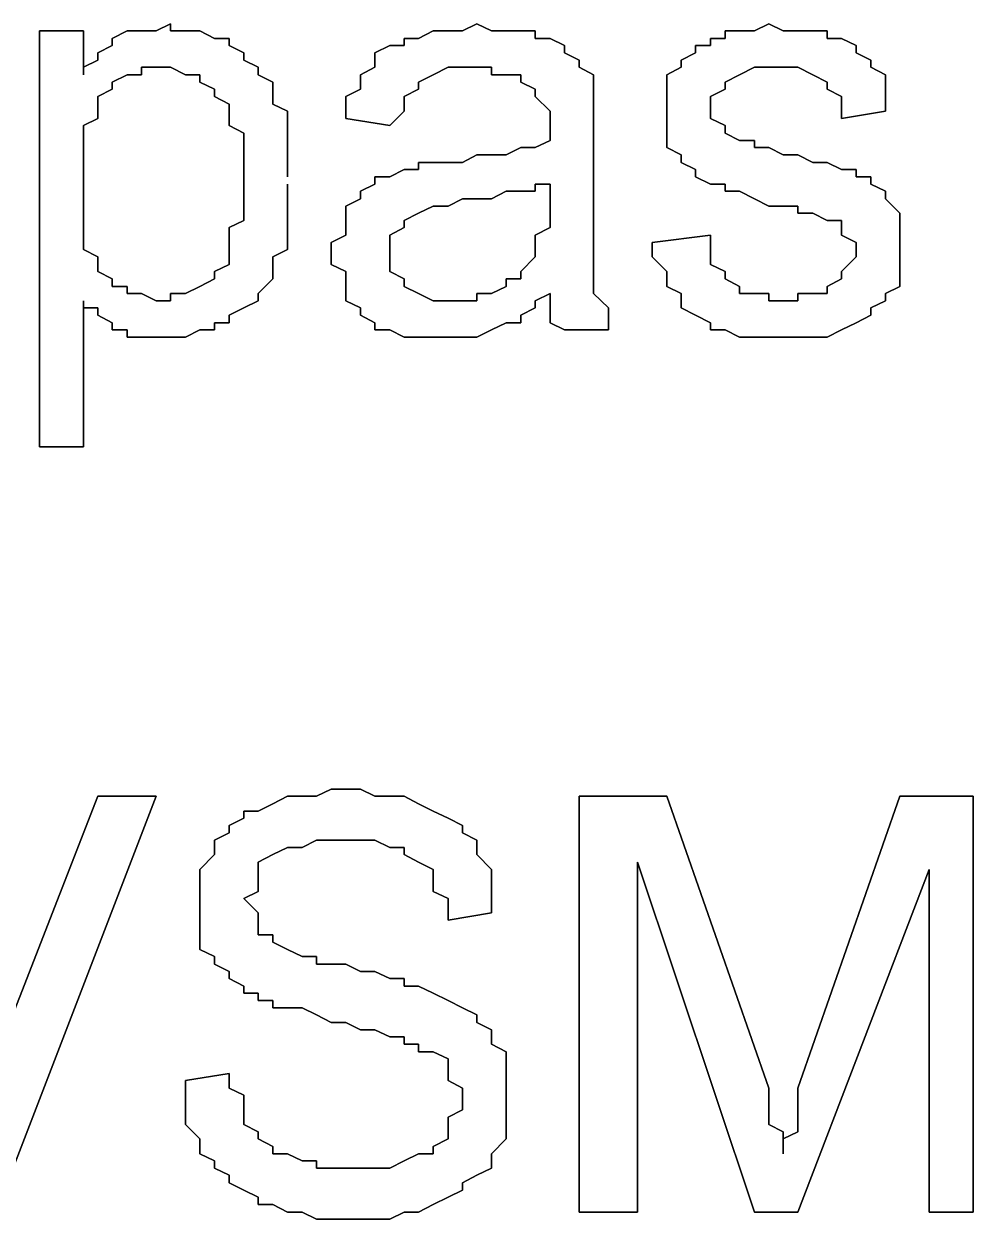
# Model space of a CAD drawing. Header units: metres. Extents: x 2.9 to 42.8, y 1.7 to 28.7.
# Drawn here: x 39.8601 to 40.0897, y 22.5196 to 22.8088 of the extents above; entities that cross this region are included whole.
import ezdxf

# ---------------------------------------------------------------- set-up
doc = ezdxf.new("R2010")
doc.units = ezdxf.units.M
doc.layers.add('GRIS', color=8, linetype='Continuous')

msp = doc.modelspace()

# ---------------------------------------------------------------- linework, layer by layer
at = {"layer": 'GRIS', "lineweight": -3}
for points in [[(39.8745, 22.8071), (39.8639, 22.8071), (39.8745, 22.8071)], [(39.8639, 22.8071), (39.8639, 22.7065), (39.8639, 22.8071)], [(39.8745, 22.7965), (39.8745, 22.8071), (39.8745, 22.7965)], [(39.8851, 22.8071), (39.8815, 22.8053), (39.8851, 22.8071)], [(39.8886, 22.8071), (39.8851, 22.8071), (39.8886, 22.8071)], [(39.8921, 22.8071), (39.8886, 22.8071), (39.8921, 22.8071)], [(39.8956, 22.8088), (39.8921, 22.8071), (39.8956, 22.8088)], [(39.8956, 22.8071), (39.8956, 22.8088), (39.8956, 22.8071)], [(39.8992, 22.8071), (39.8956, 22.8071), (39.8992, 22.8071)], [(39.9027, 22.8071), (39.8992, 22.8071), (39.9027, 22.8071)], [(39.9062, 22.8053), (39.9027, 22.8071), (39.9062, 22.8053)], [(39.9591, 22.8071), (39.9556, 22.8053), (39.9591, 22.8071)], [(39.9627, 22.8071), (39.9591, 22.8071), (39.9627, 22.8071)], [(39.9662, 22.8071), (39.9627, 22.8071), (39.9662, 22.8071)], [(39.9697, 22.8088), (39.9662, 22.8071), (39.9697, 22.8088)], [(39.9732, 22.8071), (39.9697, 22.8088), (39.9732, 22.8071)], [(39.9768, 22.8071), (39.9732, 22.8071), (39.9768, 22.8071)], [(39.9803, 22.8071), (39.9768, 22.8071), (39.9803, 22.8071)], [(39.9838, 22.8071), (39.9803, 22.8071), (39.9838, 22.8071)], [(39.9838, 22.8053), (39.9838, 22.8071), (39.9838, 22.8053)], [(40.0332, 22.8071), (40.0297, 22.8071), (40.0332, 22.8071)], [(40.0297, 22.8071), (40.0297, 22.8053), (40.0297, 22.8071)], [(40.0368, 22.8071), (40.0332, 22.8071), (40.0368, 22.8071)], [(40.0403, 22.8088), (40.0368, 22.8071), (40.0403, 22.8088)], [(40.0438, 22.8071), (40.0403, 22.8088), (40.0438, 22.8071)], [(40.0473, 22.8071), (40.0438, 22.8071), (40.0473, 22.8071)], [(40.0509, 22.8071), (40.0473, 22.8071), (40.0509, 22.8071)], [(40.0544, 22.8071), (40.0509, 22.8071), (40.0544, 22.8071)], [(40.0544, 22.8053), (40.0544, 22.8071), (40.0544, 22.8053)], [(39.8815, 22.8036), (39.878, 22.8018), (39.8815, 22.8036)], [(39.8815, 22.8053), (39.8815, 22.8036), (39.8815, 22.8053)], [(39.9098, 22.8053), (39.9062, 22.8053), (39.9098, 22.8053)], [(39.9098, 22.8036), (39.9098, 22.8053), (39.9098, 22.8036)], [(39.9133, 22.8018), (39.9098, 22.8036), (39.9133, 22.8018)], [(39.9486, 22.8036), (39.945, 22.8018), (39.9486, 22.8036)], [(39.9521, 22.8036), (39.9486, 22.8036), (39.9521, 22.8036)], [(39.9556, 22.8053), (39.9521, 22.8053), (39.9556, 22.8053)], [(39.9521, 22.8053), (39.9521, 22.8036), (39.9521, 22.8053)], [(39.9874, 22.8053), (39.9838, 22.8053), (39.9874, 22.8053)], [(39.9909, 22.8036), (39.9874, 22.8053), (39.9909, 22.8036)], [(39.9909, 22.8018), (39.9909, 22.8036), (39.9909, 22.8018)], [(40.0262, 22.8036), (40.0226, 22.8036), (40.0262, 22.8036)], [(40.0226, 22.8036), (40.0226, 22.8018), (40.0226, 22.8036)], [(40.0297, 22.8053), (40.0262, 22.8053), (40.0297, 22.8053)], [(40.0262, 22.8053), (40.0262, 22.8036), (40.0262, 22.8053)], [(40.0579, 22.8053), (40.0544, 22.8053), (40.0579, 22.8053)], [(40.0614, 22.8036), (40.0579, 22.8053), (40.0614, 22.8036)], [(40.0614, 22.8018), (40.0614, 22.8036), (40.0614, 22.8018)], [(39.878, 22.8018), (39.878, 22.8), (39.878, 22.8018)], [(39.9133, 22.8), (39.9133, 22.8018), (39.9133, 22.8)], [(39.945, 22.8018), (39.945, 22.8), (39.945, 22.8018)], [(39.9944, 22.8), (39.9909, 22.8018), (39.9944, 22.8)], [(40.0226, 22.8018), (40.0191, 22.8), (40.0226, 22.8018)], [(40.065, 22.8), (40.0614, 22.8018), (40.065, 22.8)], [(39.878, 22.8), (39.8745, 22.7983), (39.878, 22.8)], [(39.8745, 22.7983), (39.8745, 22.7965), (39.8745, 22.7983)], [(39.8886, 22.7965), (39.8886, 22.7983), (39.8886, 22.7965)], [(39.8886, 22.7983), (39.8921, 22.7983), (39.8886, 22.7983)], [(39.8921, 22.7983), (39.8956, 22.7983), (39.8921, 22.7983)], [(39.8956, 22.7983), (39.8992, 22.7965), (39.8956, 22.7983)], [(39.9168, 22.7983), (39.9133, 22.8), (39.9168, 22.7983)], [(39.9168, 22.7965), (39.9168, 22.7983), (39.9168, 22.7965)], [(39.945, 22.7983), (39.9415, 22.7965), (39.945, 22.7983)], [(39.945, 22.8), (39.945, 22.7983), (39.945, 22.8)], [(39.9591, 22.7965), (39.9627, 22.7983), (39.9591, 22.7965)], [(39.9627, 22.7983), (39.9662, 22.7983), (39.9627, 22.7983)], [(39.9662, 22.7983), (39.9697, 22.7983), (39.9662, 22.7983)], [(39.9697, 22.7983), (39.9732, 22.7983), (39.9697, 22.7983)], [(39.9732, 22.7983), (39.9732, 22.7965), (39.9732, 22.7983)], [(39.9944, 22.7983), (39.9944, 22.8), (39.9944, 22.7983)], [(39.9979, 22.7965), (39.9944, 22.7983), (39.9979, 22.7965)], [(40.0191, 22.7983), (40.0156, 22.7965), (40.0191, 22.7983)], [(40.0191, 22.8), (40.0191, 22.7983), (40.0191, 22.8)], [(40.0332, 22.7965), (40.0368, 22.7983), (40.0332, 22.7965)], [(40.0368, 22.7983), (40.0403, 22.7983), (40.0368, 22.7983)], [(40.0403, 22.7983), (40.0438, 22.7983), (40.0403, 22.7983)], [(40.0438, 22.7983), (40.0473, 22.7983), (40.0438, 22.7983)], [(40.0473, 22.7983), (40.0509, 22.7965), (40.0473, 22.7983)], [(40.065, 22.7983), (40.065, 22.8), (40.065, 22.7983)], [(40.0685, 22.7965), (40.065, 22.7983), (40.0685, 22.7965)], [(39.8815, 22.7947), (39.8851, 22.7965), (39.8815, 22.7947)], [(39.8851, 22.7965), (39.8886, 22.7965), (39.8851, 22.7965)], [(39.8992, 22.7965), (39.9027, 22.7965), (39.8992, 22.7965)], [(39.9027, 22.7965), (39.9027, 22.7947), (39.9027, 22.7965)], [(39.9203, 22.7947), (39.9168, 22.7965), (39.9203, 22.7947)], [(39.9415, 22.7965), (39.9415, 22.7947), (39.9415, 22.7965)], [(39.9556, 22.7947), (39.9591, 22.7965), (39.9556, 22.7947)], [(39.9732, 22.7965), (39.9768, 22.7965), (39.9732, 22.7965)], [(39.9768, 22.7965), (39.9803, 22.7965), (39.9768, 22.7965)], [(39.9803, 22.7965), (39.9803, 22.7947), (39.9803, 22.7965)], [(39.9979, 22.7947), (39.9979, 22.7965), (39.9979, 22.7947)], [(40.0156, 22.7965), (40.0156, 22.7947), (40.0156, 22.7965)], [(40.0297, 22.7947), (40.0332, 22.7965), (40.0297, 22.7947)], [(40.0509, 22.7965), (40.0544, 22.7947), (40.0509, 22.7965)], [(40.0685, 22.7947), (40.0685, 22.7965), (40.0685, 22.7947)], [(39.878, 22.7912), (39.8815, 22.793), (39.878, 22.7912)], [(39.8815, 22.793), (39.8815, 22.7947), (39.8815, 22.793)], [(39.9027, 22.7947), (39.9062, 22.793), (39.9027, 22.7947)], [(39.9062, 22.793), (39.9062, 22.7912), (39.9062, 22.793)], [(39.9203, 22.793), (39.9203, 22.7947), (39.9203, 22.793)], [(39.9203, 22.7912), (39.9203, 22.793), (39.9203, 22.7912)], [(39.9415, 22.793), (39.938, 22.7912), (39.9415, 22.793)], [(39.9415, 22.7947), (39.9415, 22.793), (39.9415, 22.7947)], [(39.9521, 22.7912), (39.9556, 22.793), (39.9521, 22.7912)], [(39.9556, 22.793), (39.9556, 22.7947), (39.9556, 22.793)], [(39.9803, 22.7947), (39.9838, 22.793), (39.9803, 22.7947)], [(39.9838, 22.793), (39.9838, 22.7912), (39.9838, 22.793)], [(39.9979, 22.7912), (39.9979, 22.7947), (39.9979, 22.7912)], [(40.0156, 22.7947), (40.0156, 22.7912), (40.0156, 22.7947)], [(40.0262, 22.7912), (40.0297, 22.793), (40.0262, 22.7912)], [(40.0297, 22.793), (40.0297, 22.7947), (40.0297, 22.793)], [(40.0544, 22.7947), (40.0544, 22.793), (40.0544, 22.7947)], [(40.0544, 22.793), (40.0579, 22.7912), (40.0544, 22.793)], [(40.0685, 22.793), (40.0685, 22.7947), (40.0685, 22.793)], [(40.0685, 22.7912), (40.0685, 22.793), (40.0685, 22.7912)], [(39.878, 22.7894), (39.878, 22.7912), (39.878, 22.7894)], [(39.878, 22.7877), (39.878, 22.7894), (39.878, 22.7877)], [(39.9062, 22.7912), (39.9098, 22.7894), (39.9062, 22.7912)], [(39.9098, 22.7894), (39.9098, 22.7877), (39.9098, 22.7894)], [(39.9203, 22.7894), (39.9203, 22.7912), (39.9203, 22.7894)], [(39.9239, 22.7877), (39.9203, 22.7894), (39.9239, 22.7877)], [(39.938, 22.7912), (39.938, 22.7877), (39.938, 22.7912)], [(39.9521, 22.7894), (39.9521, 22.7912), (39.9521, 22.7894)], [(39.9521, 22.7877), (39.9521, 22.7894), (39.9521, 22.7877)], [(39.9838, 22.7912), (39.9874, 22.7877), (39.9838, 22.7912)], [(39.9979, 22.7877), (39.9979, 22.7912), (39.9979, 22.7877)], [(40.0156, 22.7912), (40.0156, 22.7894), (40.0156, 22.7912)], [(40.0156, 22.7894), (40.0156, 22.7877), (40.0156, 22.7894)], [(40.0262, 22.7894), (40.0262, 22.7912), (40.0262, 22.7894)], [(40.0262, 22.7859), (40.0262, 22.7894), (40.0262, 22.7859)], [(40.0579, 22.7912), (40.0579, 22.7877), (40.0579, 22.7912)], [(40.0685, 22.7877), (40.0685, 22.7912), (40.0685, 22.7877)], [(39.878, 22.7859), (39.878, 22.7877), (39.878, 22.7859)], [(39.9098, 22.7877), (39.9098, 22.7859), (39.9098, 22.7877)], [(39.9239, 22.7859), (39.9239, 22.7877), (39.9239, 22.7859)], [(39.938, 22.7877), (39.938, 22.7859), (39.938, 22.7877)], [(39.9486, 22.7842), (39.9521, 22.7877), (39.9486, 22.7842)], [(39.9874, 22.7877), (39.9874, 22.7859), (39.9874, 22.7877)], [(39.9979, 22.7859), (39.9979, 22.7877), (39.9979, 22.7859)], [(40.0156, 22.7877), (40.0156, 22.7859), (40.0156, 22.7877)], [(40.0579, 22.7877), (40.0579, 22.7859), (40.0579, 22.7877)], [(40.0579, 22.7859), (40.0685, 22.7877), (40.0579, 22.7859)], [(39.8745, 22.7842), (39.878, 22.7859), (39.8745, 22.7842)], [(39.8745, 22.7824), (39.8745, 22.7842), (39.8745, 22.7824)], [(39.9098, 22.7859), (39.9098, 22.7842), (39.9098, 22.7859)], [(39.9098, 22.7842), (39.9133, 22.7824), (39.9098, 22.7842)], [(39.9239, 22.7824), (39.9239, 22.7859), (39.9239, 22.7824)], [(39.938, 22.7859), (39.9486, 22.7842), (39.938, 22.7859)], [(39.9874, 22.7859), (39.9874, 22.7824), (39.9874, 22.7859)], [(39.9979, 22.7824), (39.9979, 22.7859), (39.9979, 22.7824)], [(40.0156, 22.7859), (40.0156, 22.7842), (40.0156, 22.7859)], [(40.0156, 22.7842), (40.0156, 22.7824), (40.0156, 22.7842)], [(40.0297, 22.7842), (40.0262, 22.7859), (40.0297, 22.7842)], [(40.0297, 22.7824), (40.0297, 22.7842), (40.0297, 22.7824)], [(39.8745, 22.7789), (39.8745, 22.7824), (39.8745, 22.7789)], [(39.9133, 22.7824), (39.9133, 22.7789), (39.9133, 22.7824)], [(39.9239, 22.7806), (39.9239, 22.7824), (39.9239, 22.7806)], [(39.9239, 22.7789), (39.9239, 22.7806), (39.9239, 22.7789)], [(39.9874, 22.7806), (39.9838, 22.7789), (39.9874, 22.7806)], [(39.9874, 22.7824), (39.9874, 22.7806), (39.9874, 22.7824)], [(39.9979, 22.7806), (39.9979, 22.7824), (39.9979, 22.7806)], [(39.9979, 22.7647), (39.9979, 22.7806), (39.9979, 22.7647)], [(40.0156, 22.7824), (40.0156, 22.7789), (40.0156, 22.7824)], [(40.0332, 22.7806), (40.0297, 22.7824), (40.0332, 22.7806)], [(40.0368, 22.7806), (40.0332, 22.7806), (40.0368, 22.7806)], [(40.0368, 22.7789), (40.0368, 22.7806), (40.0368, 22.7789)], [(39.8745, 22.7771), (39.8745, 22.7789), (39.8745, 22.7771)], [(39.9133, 22.7789), (39.9133, 22.7771), (39.9133, 22.7789)], [(39.9239, 22.7753), (39.9239, 22.7789), (39.9239, 22.7753)], [(39.9803, 22.7789), (39.9768, 22.7771), (39.9803, 22.7789)], [(39.9838, 22.7789), (39.9803, 22.7789), (39.9838, 22.7789)], [(40.0156, 22.7789), (40.0191, 22.7771), (40.0156, 22.7789)], [(40.0403, 22.7789), (40.0368, 22.7789), (40.0403, 22.7789)], [(40.0438, 22.7771), (40.0403, 22.7789), (40.0438, 22.7771)], [(39.8745, 22.7736), (39.8745, 22.7771), (39.8745, 22.7736)], [(39.9133, 22.7771), (39.9133, 22.7736), (39.9133, 22.7771)], [(39.9239, 22.7736), (39.9239, 22.7753), (39.9239, 22.7736)], [(39.9591, 22.7753), (39.9556, 22.7753), (39.9591, 22.7753)], [(39.9556, 22.7753), (39.9556, 22.7736), (39.9556, 22.7753)], [(39.9627, 22.7753), (39.9591, 22.7753), (39.9627, 22.7753)], [(39.9662, 22.7753), (39.9627, 22.7753), (39.9662, 22.7753)], [(39.9697, 22.7771), (39.9662, 22.7753), (39.9697, 22.7771)], [(39.9732, 22.7771), (39.9697, 22.7771), (39.9732, 22.7771)], [(39.9768, 22.7771), (39.9732, 22.7771), (39.9768, 22.7771)], [(40.0191, 22.7771), (40.0191, 22.7753), (40.0191, 22.7771)], [(40.0191, 22.7753), (40.0226, 22.7736), (40.0191, 22.7753)], [(40.0473, 22.7771), (40.0438, 22.7771), (40.0473, 22.7771)], [(40.0509, 22.7753), (40.0473, 22.7771), (40.0509, 22.7753)], [(40.0544, 22.7753), (40.0509, 22.7753), (40.0544, 22.7753)], [(40.0579, 22.7736), (40.0544, 22.7753), (40.0579, 22.7736)], [(39.8745, 22.7718), (39.8745, 22.7736), (39.8745, 22.7718)], [(39.8745, 22.77), (39.8745, 22.7718), (39.8745, 22.77)], [(39.9133, 22.7736), (39.9133, 22.77), (39.9133, 22.7736)], [(39.9239, 22.7718), (39.9239, 22.7736), (39.9239, 22.7718)], [(39.9486, 22.7718), (39.945, 22.7718), (39.9486, 22.7718)], [(39.945, 22.7718), (39.945, 22.77), (39.945, 22.7718)], [(39.9521, 22.7736), (39.9486, 22.7718), (39.9521, 22.7736)], [(39.9556, 22.7736), (39.9521, 22.7736), (39.9556, 22.7736)], [(40.0226, 22.7736), (40.0226, 22.7718), (40.0226, 22.7736)], [(40.0226, 22.7718), (40.0262, 22.77), (40.0226, 22.7718)], [(40.0614, 22.7736), (40.0579, 22.7736), (40.0614, 22.7736)], [(40.0614, 22.7718), (40.0614, 22.7736), (40.0614, 22.7718)], [(40.065, 22.7718), (40.0614, 22.7718), (40.065, 22.7718)], [(40.065, 22.77), (40.065, 22.7718), (40.065, 22.77)], [(39.8745, 22.7665), (39.8745, 22.77), (39.8745, 22.7665)], [(39.9133, 22.77), (39.9133, 22.7665), (39.9133, 22.77)], [(39.9239, 22.7683), (39.9239, 22.77), (39.9239, 22.7683)], [(39.945, 22.77), (39.9415, 22.7683), (39.945, 22.77)], [(39.9838, 22.7683), (39.9838, 22.77), (39.9838, 22.7683)], [(39.9838, 22.77), (39.9874, 22.77), (39.9838, 22.77)], [(39.9874, 22.77), (39.9874, 22.7665), (39.9874, 22.77)], [(40.0262, 22.77), (40.0297, 22.77), (40.0262, 22.77)], [(40.0297, 22.77), (40.0297, 22.7683), (40.0297, 22.77)], [(40.0685, 22.7683), (40.065, 22.77), (40.0685, 22.7683)], [(39.8745, 22.7647), (39.8745, 22.7665), (39.8745, 22.7647)], [(39.9133, 22.7665), (39.9133, 22.763), (39.9133, 22.7665)], [(39.9239, 22.7665), (39.9239, 22.7683), (39.9239, 22.7665)], [(39.9239, 22.763), (39.9239, 22.7665), (39.9239, 22.763)], [(39.9415, 22.7665), (39.938, 22.7647), (39.9415, 22.7665)], [(39.9415, 22.7683), (39.9415, 22.7665), (39.9415, 22.7683)], [(39.9627, 22.7647), (39.9662, 22.7665), (39.9627, 22.7647)], [(39.9662, 22.7665), (39.9697, 22.7665), (39.9662, 22.7665)], [(39.9697, 22.7665), (39.9732, 22.7665), (39.9697, 22.7665)], [(39.9732, 22.7665), (39.9768, 22.7683), (39.9732, 22.7665)], [(39.9768, 22.7683), (39.9803, 22.7683), (39.9768, 22.7683)], [(39.9803, 22.7683), (39.9838, 22.7683), (39.9803, 22.7683)], [(39.9874, 22.7665), (39.9874, 22.7647), (39.9874, 22.7665)], [(40.0297, 22.7683), (40.0332, 22.7683), (40.0297, 22.7683)], [(40.0332, 22.7683), (40.0368, 22.7665), (40.0332, 22.7683)], [(40.0368, 22.7665), (40.0403, 22.7647), (40.0368, 22.7665)], [(40.0685, 22.7665), (40.0685, 22.7683), (40.0685, 22.7665)], [(40.072, 22.763), (40.0685, 22.7665), (40.072, 22.763)], [(39.8745, 22.7612), (39.8745, 22.7647), (39.8745, 22.7612)], [(39.9133, 22.763), (39.9133, 22.7612), (39.9133, 22.763)], [(39.9239, 22.7612), (39.9239, 22.763), (39.9239, 22.7612)], [(39.938, 22.7647), (39.938, 22.763), (39.938, 22.7647)], [(39.938, 22.763), (39.938, 22.7595), (39.938, 22.763)], [(39.9521, 22.7612), (39.9556, 22.763), (39.9521, 22.7612)], [(39.9556, 22.763), (39.9591, 22.7647), (39.9556, 22.763)], [(39.9591, 22.7647), (39.9627, 22.7647), (39.9591, 22.7647)], [(39.9874, 22.7647), (39.9874, 22.763), (39.9874, 22.7647)], [(39.9874, 22.763), (39.9874, 22.7595), (39.9874, 22.763)], [(39.9979, 22.7612), (39.9979, 22.7647), (39.9979, 22.7612)], [(40.0403, 22.7647), (40.0438, 22.7647), (40.0403, 22.7647)], [(40.0438, 22.7647), (40.0473, 22.7647), (40.0438, 22.7647)], [(40.0473, 22.7647), (40.0473, 22.763), (40.0473, 22.7647)], [(40.0473, 22.763), (40.0509, 22.763), (40.0473, 22.763)], [(40.0509, 22.763), (40.0544, 22.7612), (40.0509, 22.763)], [(40.072, 22.7612), (40.072, 22.763), (40.072, 22.7612)], [(39.8745, 22.7595), (39.8745, 22.7612), (39.8745, 22.7595)], [(39.9133, 22.7612), (39.9098, 22.7595), (39.9133, 22.7612)], [(39.9239, 22.7577), (39.9239, 22.7612), (39.9239, 22.7577)], [(39.9521, 22.7595), (39.9521, 22.7612), (39.9521, 22.7595)], [(39.9979, 22.7577), (39.9979, 22.7612), (39.9979, 22.7577)], [(40.0544, 22.7612), (40.0579, 22.7612), (40.0544, 22.7612)], [(40.0579, 22.7612), (40.0579, 22.7595), (40.0579, 22.7612)], [(40.072, 22.7595), (40.072, 22.7612), (40.072, 22.7595)], [(39.8745, 22.7559), (39.8745, 22.7595), (39.8745, 22.7559)], [(39.9098, 22.7595), (39.9098, 22.7559), (39.9098, 22.7595)], [(39.9239, 22.7559), (39.9239, 22.7577), (39.9239, 22.7559)], [(39.938, 22.7577), (39.9344, 22.7559), (39.938, 22.7577)], [(39.938, 22.7595), (39.938, 22.7577), (39.938, 22.7595)], [(39.9486, 22.7577), (39.9521, 22.7595), (39.9486, 22.7577)], [(39.9486, 22.7542), (39.9486, 22.7577), (39.9486, 22.7542)], [(39.9874, 22.7595), (39.9838, 22.7577), (39.9874, 22.7595)], [(39.9838, 22.7577), (39.9838, 22.7559), (39.9838, 22.7577)], [(39.9979, 22.7542), (39.9979, 22.7577), (39.9979, 22.7542)], [(40.0262, 22.7577), (40.0121, 22.7559), (40.0262, 22.7577)], [(40.0262, 22.7542), (40.0262, 22.7577), (40.0262, 22.7542)], [(40.0579, 22.7595), (40.0579, 22.7577), (40.0579, 22.7595)], [(40.0579, 22.7577), (40.0614, 22.7559), (40.0579, 22.7577)], [(40.072, 22.7577), (40.072, 22.7595), (40.072, 22.7577)], [(40.072, 22.7559), (40.072, 22.7577), (40.072, 22.7559)], [(39.8745, 22.7542), (39.8745, 22.7559), (39.8745, 22.7542)], [(39.9098, 22.7559), (39.9098, 22.7542), (39.9098, 22.7559)], [(39.9239, 22.7542), (39.9239, 22.7559), (39.9239, 22.7542)], [(39.9344, 22.7559), (39.9344, 22.7524), (39.9344, 22.7559)], [(39.9838, 22.7559), (39.9838, 22.7542), (39.9838, 22.7559)], [(40.0121, 22.7559), (40.0121, 22.7542), (40.0121, 22.7559)], [(40.0614, 22.7559), (40.0614, 22.7542), (40.0614, 22.7559)], [(40.072, 22.7524), (40.072, 22.7559), (40.072, 22.7524)], [(39.878, 22.7524), (39.8745, 22.7542), (39.878, 22.7524)], [(39.878, 22.7506), (39.878, 22.7524), (39.878, 22.7506)], [(39.9098, 22.7542), (39.9098, 22.7524), (39.9098, 22.7542)], [(39.9098, 22.7524), (39.9098, 22.7506), (39.9098, 22.7524)], [(39.9203, 22.7524), (39.9239, 22.7542), (39.9203, 22.7524)], [(39.9203, 22.7506), (39.9203, 22.7524), (39.9203, 22.7506)], [(39.9344, 22.7524), (39.9344, 22.7506), (39.9344, 22.7524)], [(39.9486, 22.7506), (39.9486, 22.7542), (39.9486, 22.7506)], [(39.9838, 22.7524), (39.9803, 22.7489), (39.9838, 22.7524)], [(39.9838, 22.7542), (39.9838, 22.7524), (39.9838, 22.7542)], [(39.9979, 22.7524), (39.9979, 22.7542), (39.9979, 22.7524)], [(39.9979, 22.7489), (39.9979, 22.7524), (39.9979, 22.7489)], [(40.0121, 22.7542), (40.0121, 22.7524), (40.0121, 22.7542)], [(40.0121, 22.7524), (40.0156, 22.7489), (40.0121, 22.7524)], [(40.0262, 22.7524), (40.0262, 22.7542), (40.0262, 22.7524)], [(40.0262, 22.7506), (40.0262, 22.7524), (40.0262, 22.7506)], [(40.0614, 22.7524), (40.0579, 22.7489), (40.0614, 22.7524)], [(40.0614, 22.7542), (40.0614, 22.7524), (40.0614, 22.7542)], [(40.072, 22.7506), (40.072, 22.7524), (40.072, 22.7506)], [(39.878, 22.7489), (39.878, 22.7506), (39.878, 22.7489)], [(39.8815, 22.7471), (39.878, 22.7489), (39.8815, 22.7471)], [(39.9098, 22.7506), (39.9062, 22.7489), (39.9098, 22.7506)], [(39.9062, 22.7489), (39.9062, 22.7471), (39.9062, 22.7489)], [(39.9203, 22.7489), (39.9203, 22.7506), (39.9203, 22.7489)], [(39.9203, 22.7471), (39.9203, 22.7489), (39.9203, 22.7471)], [(39.9344, 22.7506), (39.938, 22.7489), (39.9344, 22.7506)], [(39.938, 22.7489), (39.938, 22.7453), (39.938, 22.7489)], [(39.9486, 22.7489), (39.9486, 22.7506), (39.9486, 22.7489)], [(39.9521, 22.7471), (39.9486, 22.7489), (39.9521, 22.7471)], [(39.9803, 22.7489), (39.9803, 22.7471), (39.9803, 22.7489)], [(39.9979, 22.7471), (39.9979, 22.7489), (39.9979, 22.7471)], [(40.0156, 22.7489), (40.0156, 22.7471), (40.0156, 22.7489)], [(40.0297, 22.7489), (40.0262, 22.7506), (40.0297, 22.7489)], [(40.0297, 22.7471), (40.0297, 22.7489), (40.0297, 22.7471)], [(40.0579, 22.7489), (40.0579, 22.7471), (40.0579, 22.7489)], [(40.072, 22.7489), (40.072, 22.7506), (40.072, 22.7489)], [(40.072, 22.7453), (40.072, 22.7489), (40.072, 22.7453)], [(39.8815, 22.7453), (39.8815, 22.7471), (39.8815, 22.7453)], [(39.9062, 22.7471), (39.9027, 22.7453), (39.9062, 22.7471)], [(39.9168, 22.7436), (39.9203, 22.7471), (39.9168, 22.7436)], [(39.9521, 22.7453), (39.9521, 22.7471), (39.9521, 22.7453)], [(39.9803, 22.7471), (39.9768, 22.7471), (39.9803, 22.7471)], [(39.9768, 22.7471), (39.9768, 22.7453), (39.9768, 22.7471)], [(39.9979, 22.7453), (39.9979, 22.7471), (39.9979, 22.7453)], [(40.0156, 22.7471), (40.0156, 22.7453), (40.0156, 22.7471)], [(40.0332, 22.7453), (40.0297, 22.7471), (40.0332, 22.7453)], [(40.0579, 22.7471), (40.0544, 22.7453), (40.0579, 22.7471)], [(39.8851, 22.7453), (39.8815, 22.7453), (39.8851, 22.7453)], [(39.8851, 22.7436), (39.8851, 22.7453), (39.8851, 22.7436)], [(39.8886, 22.7436), (39.8851, 22.7436), (39.8886, 22.7436)], [(39.8921, 22.7418), (39.8886, 22.7436), (39.8921, 22.7418)], [(39.8992, 22.7436), (39.8956, 22.7436), (39.8992, 22.7436)], [(39.8956, 22.7436), (39.8956, 22.7418), (39.8956, 22.7436)], [(39.9027, 22.7453), (39.8992, 22.7436), (39.9027, 22.7453)], [(39.9168, 22.7418), (39.9168, 22.7436), (39.9168, 22.7418)], [(39.938, 22.7453), (39.938, 22.7436), (39.938, 22.7453)], [(39.938, 22.7436), (39.938, 22.7418), (39.938, 22.7436)], [(39.9556, 22.7436), (39.9521, 22.7453), (39.9556, 22.7436)], [(39.9591, 22.7418), (39.9556, 22.7436), (39.9591, 22.7418)], [(39.9732, 22.7436), (39.9697, 22.7436), (39.9732, 22.7436)], [(39.9697, 22.7436), (39.9697, 22.7418), (39.9697, 22.7436)], [(39.9768, 22.7453), (39.9732, 22.7436), (39.9768, 22.7453)], [(39.9838, 22.7418), (39.9874, 22.7436), (39.9838, 22.7418)], [(39.9874, 22.7436), (39.9874, 22.7401), (39.9874, 22.7436)], [(39.9979, 22.7436), (39.9979, 22.7453), (39.9979, 22.7436)], [(40.0015, 22.7401), (39.9979, 22.7436), (40.0015, 22.7401)], [(40.0156, 22.7453), (40.0191, 22.7436), (40.0156, 22.7453)], [(40.0191, 22.7436), (40.0191, 22.7418), (40.0191, 22.7436)], [(40.0332, 22.7436), (40.0332, 22.7453), (40.0332, 22.7436)], [(40.0368, 22.7436), (40.0332, 22.7436), (40.0368, 22.7436)], [(40.0403, 22.7436), (40.0368, 22.7436), (40.0403, 22.7436)], [(40.0403, 22.7418), (40.0403, 22.7436), (40.0403, 22.7418)], [(40.0509, 22.7436), (40.0473, 22.7436), (40.0509, 22.7436)], [(40.0473, 22.7436), (40.0473, 22.7418), (40.0473, 22.7436)], [(40.0544, 22.7436), (40.0509, 22.7436), (40.0544, 22.7436)], [(40.0544, 22.7453), (40.0544, 22.7436), (40.0544, 22.7453)], [(40.0685, 22.7436), (40.072, 22.7453), (40.0685, 22.7436)], [(40.0685, 22.7418), (40.0685, 22.7436), (40.0685, 22.7418)], [(39.8745, 22.7065), (39.8745, 22.7418), (39.8745, 22.7065)], [(39.8745, 22.7418), (39.8745, 22.7401), (39.8745, 22.7418)], [(39.8745, 22.7401), (39.878, 22.7401), (39.8745, 22.7401)], [(39.878, 22.7401), (39.878, 22.7383), (39.878, 22.7401)], [(39.8956, 22.7418), (39.8921, 22.7418), (39.8956, 22.7418)], [(39.9098, 22.7383), (39.9133, 22.7401), (39.9098, 22.7383)], [(39.9133, 22.7401), (39.9168, 22.7418), (39.9133, 22.7401)], [(39.938, 22.7418), (39.9415, 22.7401), (39.938, 22.7418)], [(39.9415, 22.7401), (39.9415, 22.7383), (39.9415, 22.7401)], [(39.9627, 22.7418), (39.9591, 22.7418), (39.9627, 22.7418)], [(39.9662, 22.7418), (39.9627, 22.7418), (39.9662, 22.7418)], [(39.9697, 22.7418), (39.9662, 22.7418), (39.9697, 22.7418)], [(39.9803, 22.7383), (39.9838, 22.7401), (39.9803, 22.7383)], [(39.9838, 22.7401), (39.9838, 22.7418), (39.9838, 22.7401)], [(39.9874, 22.7401), (39.9874, 22.7383), (39.9874, 22.7401)], [(40.0015, 22.7383), (40.0015, 22.7401), (40.0015, 22.7383)], [(40.0191, 22.7418), (40.0191, 22.7401), (40.0191, 22.7418)], [(40.0191, 22.7401), (40.0226, 22.7383), (40.0191, 22.7401)], [(40.0438, 22.7418), (40.0403, 22.7418), (40.0438, 22.7418)], [(40.0473, 22.7418), (40.0438, 22.7418), (40.0473, 22.7418)], [(40.065, 22.7401), (40.0685, 22.7418), (40.065, 22.7401)], [(40.065, 22.7383), (40.065, 22.7401), (40.065, 22.7383)], [(39.878, 22.7383), (39.8815, 22.7365), (39.878, 22.7383)], [(39.9098, 22.7365), (39.9098, 22.7383), (39.9098, 22.7365)], [(39.9415, 22.7383), (39.945, 22.7365), (39.9415, 22.7383)], [(39.9803, 22.7365), (39.9803, 22.7383), (39.9803, 22.7365)], [(39.9874, 22.7383), (39.9874, 22.7365), (39.9874, 22.7383)], [(40.0015, 22.7365), (40.0015, 22.7383), (40.0015, 22.7365)], [(40.0226, 22.7383), (40.0262, 22.7365), (40.0226, 22.7383)], [(40.0614, 22.7365), (40.065, 22.7383), (40.0614, 22.7365)], [(39.8815, 22.7365), (39.8815, 22.7348), (39.8815, 22.7365)], [(39.8815, 22.7348), (39.8851, 22.7348), (39.8815, 22.7348)], [(39.8851, 22.7348), (39.8851, 22.733), (39.8851, 22.7348)], [(39.8992, 22.733), (39.9027, 22.7348), (39.8992, 22.733)], [(39.9027, 22.7348), (39.9062, 22.7348), (39.9027, 22.7348)], [(39.9062, 22.7348), (39.9062, 22.7365), (39.9062, 22.7348)], [(39.9062, 22.7365), (39.9098, 22.7365), (39.9062, 22.7365)], [(39.945, 22.7365), (39.945, 22.7348), (39.945, 22.7365)], [(39.945, 22.7348), (39.9486, 22.7348), (39.945, 22.7348)], [(39.9486, 22.7348), (39.9521, 22.733), (39.9486, 22.7348)], [(39.9697, 22.733), (39.9732, 22.7348), (39.9697, 22.733)], [(39.9732, 22.7348), (39.9768, 22.7365), (39.9732, 22.7348)], [(39.9768, 22.7365), (39.9803, 22.7365), (39.9768, 22.7365)], [(39.9874, 22.7365), (39.9909, 22.7348), (39.9874, 22.7365)], [(39.9909, 22.7348), (40.0015, 22.7348), (39.9909, 22.7348)], [(40.0015, 22.7348), (40.0015, 22.7365), (40.0015, 22.7348)], [(40.0262, 22.7365), (40.0262, 22.7348), (40.0262, 22.7365)], [(40.0262, 22.7348), (40.0297, 22.7348), (40.0262, 22.7348)], [(40.0297, 22.7348), (40.0332, 22.733), (40.0297, 22.7348)], [(40.0544, 22.733), (40.0579, 22.7348), (40.0544, 22.733)], [(40.0579, 22.7348), (40.0614, 22.7365), (40.0579, 22.7348)], [(39.8851, 22.733), (39.8886, 22.733), (39.8851, 22.733)], [(39.8886, 22.733), (39.8921, 22.733), (39.8886, 22.733)], [(39.8921, 22.733), (39.8956, 22.733), (39.8921, 22.733)], [(39.8956, 22.733), (39.8992, 22.733), (39.8956, 22.733)], [(39.9521, 22.733), (39.9556, 22.733), (39.9521, 22.733)], [(39.9556, 22.733), (39.9591, 22.733), (39.9556, 22.733)], [(39.9591, 22.733), (39.9627, 22.733), (39.9591, 22.733)], [(39.9627, 22.733), (39.9662, 22.733), (39.9627, 22.733)], [(39.9662, 22.733), (39.9697, 22.733), (39.9662, 22.733)], [(40.0332, 22.733), (40.0368, 22.733), (40.0332, 22.733)], [(40.0368, 22.733), (40.0403, 22.733), (40.0368, 22.733)], [(40.0403, 22.733), (40.0438, 22.733), (40.0403, 22.733)], [(40.0438, 22.733), (40.0473, 22.733), (40.0438, 22.733)], [(40.0473, 22.733), (40.0509, 22.733), (40.0473, 22.733)], [(40.0509, 22.733), (40.0544, 22.733), (40.0509, 22.733)], [(39.8639, 22.7065), (39.8745, 22.7065), (39.8639, 22.7065)], [(39.878, 22.6219), (39.8498, 22.5496), (39.878, 22.6219)], [(39.8533, 22.5213), (39.8921, 22.6219), (39.8533, 22.5213)], [(39.8921, 22.6219), (39.878, 22.6219), (39.8921, 22.6219)], [(39.9239, 22.6219), (39.9203, 22.6201), (39.9239, 22.6219)], [(39.9274, 22.6219), (39.9239, 22.6219), (39.9274, 22.6219)], [(39.9309, 22.6219), (39.9274, 22.6219), (39.9309, 22.6219)], [(39.9344, 22.6236), (39.9309, 22.6219), (39.9344, 22.6236)], [(39.938, 22.6236), (39.9344, 22.6236), (39.938, 22.6236)], [(39.9415, 22.6236), (39.938, 22.6236), (39.9415, 22.6236)], [(39.945, 22.6219), (39.9415, 22.6236), (39.945, 22.6219)], [(39.9486, 22.6219), (39.945, 22.6219), (39.9486, 22.6219)], [(39.9521, 22.6219), (39.9486, 22.6219), (39.9521, 22.6219)], [(39.9556, 22.6201), (39.9521, 22.6219), (39.9556, 22.6201)], [(40.0156, 22.6219), (39.9944, 22.6219), (40.0156, 22.6219)], [(39.9944, 22.6219), (39.9944, 22.5213), (39.9944, 22.6219)], [(40.0403, 22.5513), (40.0156, 22.6219), (40.0403, 22.5513)], [(40.072, 22.6219), (40.0473, 22.5513), (40.072, 22.6219)], [(40.0897, 22.6219), (40.072, 22.6219), (40.0897, 22.6219)], [(40.0897, 22.5213), (40.0897, 22.6219), (40.0897, 22.5213)], [(39.9203, 22.6201), (39.9168, 22.6183), (39.9203, 22.6201)], [(39.9591, 22.6183), (39.9556, 22.6201), (39.9591, 22.6183)], [(39.9133, 22.6166), (39.9098, 22.6148), (39.9133, 22.6166)], [(39.9168, 22.6183), (39.9133, 22.6183), (39.9168, 22.6183)], [(39.9133, 22.6183), (39.9133, 22.6166), (39.9133, 22.6183)], [(39.9627, 22.6166), (39.9591, 22.6183), (39.9627, 22.6166)], [(39.9662, 22.6148), (39.9627, 22.6166), (39.9662, 22.6148)], [(39.9098, 22.6131), (39.9062, 22.6113), (39.9098, 22.6131)], [(39.9098, 22.6148), (39.9098, 22.6131), (39.9098, 22.6148)], [(39.9662, 22.6131), (39.9662, 22.6148), (39.9662, 22.6131)], [(39.9697, 22.6113), (39.9662, 22.6131), (39.9697, 22.6113)], [(39.9062, 22.6113), (39.9062, 22.6095), (39.9062, 22.6113)], [(39.9274, 22.6095), (39.9309, 22.6113), (39.9274, 22.6095)], [(39.9309, 22.6113), (39.9344, 22.6113), (39.9309, 22.6113)], [(39.9344, 22.6113), (39.938, 22.6113), (39.9344, 22.6113)], [(39.938, 22.6113), (39.9415, 22.6113), (39.938, 22.6113)], [(39.9415, 22.6113), (39.945, 22.6113), (39.9415, 22.6113)], [(39.945, 22.6113), (39.9486, 22.6095), (39.945, 22.6113)], [(39.9697, 22.6095), (39.9697, 22.6113), (39.9697, 22.6095)], [(39.9062, 22.6078), (39.9027, 22.6042), (39.9062, 22.6078)], [(39.9062, 22.6095), (39.9062, 22.6078), (39.9062, 22.6095)], [(39.9168, 22.606), (39.9203, 22.6078), (39.9168, 22.606)], [(39.9203, 22.6078), (39.9239, 22.6095), (39.9203, 22.6078)], [(39.9239, 22.6095), (39.9274, 22.6095), (39.9239, 22.6095)], [(39.9486, 22.6095), (39.9521, 22.6095), (39.9486, 22.6095)], [(39.9521, 22.6095), (39.9521, 22.6078), (39.9521, 22.6095)], [(39.9521, 22.6078), (39.9556, 22.606), (39.9521, 22.6078)], [(39.9697, 22.6078), (39.9697, 22.6095), (39.9697, 22.6078)], [(39.9732, 22.6042), (39.9697, 22.6078), (39.9732, 22.6042)], [(39.9027, 22.6042), (39.9027, 22.6025), (39.9027, 22.6042)], [(39.9168, 22.6042), (39.9168, 22.606), (39.9168, 22.6042)], [(39.9168, 22.6007), (39.9168, 22.6042), (39.9168, 22.6007)], [(39.9556, 22.606), (39.9591, 22.6042), (39.9556, 22.606)], [(39.9591, 22.6042), (39.9591, 22.6025), (39.9591, 22.6042)], [(39.9732, 22.6025), (39.9732, 22.6042), (39.9732, 22.6025)], [(40.0085, 22.5213), (40.0085, 22.606), (40.0085, 22.5213)], [(40.0085, 22.606), (40.0368, 22.5213), (40.0085, 22.606)], [(40.0473, 22.5213), (40.0791, 22.6042), (40.0473, 22.5213)], [(40.0791, 22.6042), (40.0791, 22.5213), (40.0791, 22.6042)], [(39.9027, 22.6025), (39.9027, 22.6007), (39.9027, 22.6025)], [(39.9591, 22.6025), (39.9591, 22.5989), (39.9591, 22.6025)], [(39.9732, 22.6007), (39.9732, 22.6025), (39.9732, 22.6007)], [(39.9027, 22.6007), (39.9027, 22.5972), (39.9027, 22.6007)], [(39.9133, 22.5972), (39.9168, 22.5989), (39.9133, 22.5972)], [(39.9168, 22.5989), (39.9168, 22.6007), (39.9168, 22.5989)], [(39.9591, 22.5989), (39.9627, 22.5972), (39.9591, 22.5989)], [(39.9732, 22.5972), (39.9732, 22.6007), (39.9732, 22.5972)], [(39.9027, 22.5972), (39.9027, 22.5954), (39.9027, 22.5972)], [(39.9027, 22.5954), (39.9027, 22.5937), (39.9027, 22.5954)], [(39.9168, 22.5937), (39.9133, 22.5972), (39.9168, 22.5937)], [(39.9627, 22.5972), (39.9627, 22.5954), (39.9627, 22.5972)], [(39.9627, 22.5954), (39.9627, 22.5919), (39.9627, 22.5954)], [(39.9732, 22.5954), (39.9732, 22.5972), (39.9732, 22.5954)], [(39.9732, 22.5937), (39.9732, 22.5954), (39.9732, 22.5937)], [(39.9027, 22.5937), (39.9027, 22.5919), (39.9027, 22.5937)], [(39.9168, 22.5919), (39.9168, 22.5937), (39.9168, 22.5919)], [(39.9627, 22.5919), (39.9732, 22.5937), (39.9627, 22.5919)], [(39.9027, 22.5919), (39.9027, 22.5901), (39.9027, 22.5919)], [(39.9027, 22.5901), (39.9027, 22.5866), (39.9027, 22.5901)], [(39.9168, 22.5901), (39.9168, 22.5919), (39.9168, 22.5901)], [(39.9168, 22.5884), (39.9168, 22.5901), (39.9168, 22.5884)], [(39.9027, 22.5866), (39.9027, 22.5848), (39.9027, 22.5866)], [(39.9203, 22.5884), (39.9168, 22.5884), (39.9203, 22.5884)], [(39.9203, 22.5866), (39.9203, 22.5884), (39.9203, 22.5866)], [(39.9239, 22.5848), (39.9203, 22.5866), (39.9239, 22.5848)], [(39.9027, 22.5848), (39.9062, 22.5831), (39.9027, 22.5848)], [(39.9274, 22.5831), (39.9239, 22.5848), (39.9274, 22.5831)], [(39.9062, 22.5831), (39.9062, 22.5813), (39.9062, 22.5831)], [(39.9062, 22.5813), (39.9098, 22.5795), (39.9062, 22.5813)], [(39.9309, 22.5831), (39.9274, 22.5831), (39.9309, 22.5831)], [(39.9309, 22.5813), (39.9309, 22.5831), (39.9309, 22.5813)], [(39.9344, 22.5813), (39.9309, 22.5813), (39.9344, 22.5813)], [(39.938, 22.5813), (39.9344, 22.5813), (39.938, 22.5813)], [(39.9415, 22.5795), (39.938, 22.5813), (39.9415, 22.5795)], [(39.9098, 22.5795), (39.9098, 22.5778), (39.9098, 22.5795)], [(39.945, 22.5795), (39.9415, 22.5795), (39.945, 22.5795)], [(39.9486, 22.5778), (39.945, 22.5795), (39.9486, 22.5778)], [(39.9098, 22.5778), (39.9133, 22.576), (39.9098, 22.5778)], [(39.9133, 22.576), (39.9133, 22.5743), (39.9133, 22.576)], [(39.9521, 22.5778), (39.9486, 22.5778), (39.9521, 22.5778)], [(39.9521, 22.576), (39.9521, 22.5778), (39.9521, 22.576)], [(39.9556, 22.576), (39.9521, 22.576), (39.9556, 22.576)], [(39.9591, 22.5743), (39.9556, 22.576), (39.9591, 22.5743)], [(39.9133, 22.5743), (39.9168, 22.5743), (39.9133, 22.5743)], [(39.9168, 22.5743), (39.9168, 22.5725), (39.9168, 22.5743)], [(39.9168, 22.5725), (39.9203, 22.5725), (39.9168, 22.5725)], [(39.9203, 22.5725), (39.9203, 22.5707), (39.9203, 22.5725)], [(39.9627, 22.5725), (39.9591, 22.5743), (39.9627, 22.5725)], [(39.9662, 22.5707), (39.9627, 22.5725), (39.9662, 22.5707)], [(39.9203, 22.5707), (39.9239, 22.5707), (39.9203, 22.5707)], [(39.9239, 22.5707), (39.9274, 22.5707), (39.9239, 22.5707)], [(39.9274, 22.5707), (39.9309, 22.569), (39.9274, 22.5707)], [(39.9697, 22.569), (39.9662, 22.5707), (39.9697, 22.569)], [(39.9309, 22.569), (39.9344, 22.5672), (39.9309, 22.569)], [(39.9344, 22.5672), (39.938, 22.5672), (39.9344, 22.5672)], [(39.938, 22.5672), (39.9415, 22.5654), (39.938, 22.5672)], [(39.9697, 22.5672), (39.9697, 22.569), (39.9697, 22.5672)], [(39.9732, 22.5654), (39.9697, 22.5672), (39.9732, 22.5654)], [(39.9415, 22.5654), (39.945, 22.5654), (39.9415, 22.5654)], [(39.945, 22.5654), (39.9486, 22.5637), (39.945, 22.5654)], [(39.9486, 22.5637), (39.9521, 22.5637), (39.9486, 22.5637)], [(39.9521, 22.5637), (39.9521, 22.5619), (39.9521, 22.5637)], [(39.9732, 22.5637), (39.9732, 22.5654), (39.9732, 22.5637)], [(39.9732, 22.5619), (39.9732, 22.5637), (39.9732, 22.5619)], [(39.9521, 22.5619), (39.9556, 22.5619), (39.9521, 22.5619)], [(39.9556, 22.5619), (39.9556, 22.5601), (39.9556, 22.5619)], [(39.9768, 22.5601), (39.9732, 22.5619), (39.9768, 22.5601)], [(39.9556, 22.5601), (39.9591, 22.5601), (39.9556, 22.5601)], [(39.9591, 22.5601), (39.9627, 22.5584), (39.9591, 22.5601)], [(39.9627, 22.5584), (39.9627, 22.5566), (39.9627, 22.5584)], [(39.9768, 22.5584), (39.9768, 22.5601), (39.9768, 22.5584)], [(39.9768, 22.5548), (39.9768, 22.5584), (39.9768, 22.5548)], [(39.9098, 22.5548), (39.8992, 22.5531), (39.9098, 22.5548)], [(39.9098, 22.5513), (39.9098, 22.5548), (39.9098, 22.5513)], [(39.9627, 22.5566), (39.9627, 22.5548), (39.9627, 22.5566)], [(39.9627, 22.5548), (39.9627, 22.5531), (39.9627, 22.5548)], [(39.9768, 22.5531), (39.9768, 22.5548), (39.9768, 22.5531)], [(39.8992, 22.5531), (39.8992, 22.5513), (39.8992, 22.5531)], [(39.9627, 22.5531), (39.9662, 22.5513), (39.9627, 22.5531)], [(39.9768, 22.5513), (39.9768, 22.5531), (39.9768, 22.5513)], [(39.8992, 22.5513), (39.8992, 22.5496), (39.8992, 22.5513)], [(39.8992, 22.5496), (39.8992, 22.546), (39.8992, 22.5496)], [(39.9133, 22.5496), (39.9098, 22.5513), (39.9133, 22.5496)], [(39.9133, 22.5478), (39.9133, 22.5496), (39.9133, 22.5478)], [(39.9662, 22.5513), (39.9662, 22.5478), (39.9662, 22.5513)], [(39.9768, 22.5496), (39.9768, 22.5513), (39.9768, 22.5496)], [(39.9768, 22.5478), (39.9768, 22.5496), (39.9768, 22.5478)], [(40.0403, 22.5478), (40.0403, 22.5513), (40.0403, 22.5478)], [(40.0473, 22.5513), (40.0473, 22.5496), (40.0473, 22.5513)], [(40.0473, 22.5496), (40.0473, 22.546), (40.0473, 22.5496)], [(39.9133, 22.5443), (39.9133, 22.5478), (39.9133, 22.5443)], [(39.9662, 22.5478), (39.9662, 22.546), (39.9662, 22.5478)], [(39.9768, 22.5443), (39.9768, 22.5478), (39.9768, 22.5443)], [(40.0403, 22.5443), (40.0403, 22.5478), (40.0403, 22.5443)], [(39.8992, 22.546), (39.8992, 22.5443), (39.8992, 22.546)], [(39.8992, 22.5443), (39.8992, 22.5425), (39.8992, 22.5443)], [(39.9133, 22.5425), (39.9133, 22.5443), (39.9133, 22.5425)], [(39.9662, 22.546), (39.9627, 22.5443), (39.9662, 22.546)], [(39.9627, 22.5443), (39.9627, 22.5425), (39.9627, 22.5443)], [(39.9768, 22.5425), (39.9768, 22.5443), (39.9768, 22.5425)], [(40.0403, 22.5425), (40.0403, 22.5443), (40.0403, 22.5425)], [(40.0473, 22.546), (40.0473, 22.5443), (40.0473, 22.546)], [(40.0473, 22.5443), (40.0473, 22.5407), (40.0473, 22.5443)], [(39.8992, 22.5425), (39.9027, 22.539), (39.8992, 22.5425)], [(39.9168, 22.5407), (39.9133, 22.5425), (39.9168, 22.5407)], [(39.9168, 22.539), (39.9168, 22.5407), (39.9168, 22.539)], [(39.9627, 22.5425), (39.9627, 22.5407), (39.9627, 22.5425)], [(39.9627, 22.5407), (39.9627, 22.539), (39.9627, 22.5407)], [(39.9768, 22.5407), (39.9768, 22.5425), (39.9768, 22.5407)], [(39.9768, 22.539), (39.9768, 22.5407), (39.9768, 22.539)], [(40.0438, 22.5407), (40.0403, 22.5425), (40.0438, 22.5407)], [(40.0473, 22.5407), (40.0438, 22.539), (40.0473, 22.5407)], [(40.0438, 22.539), (40.0438, 22.5407), (40.0438, 22.539)], [(39.9027, 22.539), (39.9027, 22.5372), (39.9027, 22.539)], [(39.9203, 22.5372), (39.9168, 22.539), (39.9203, 22.5372)], [(39.9627, 22.539), (39.9591, 22.5372), (39.9627, 22.539)], [(39.9732, 22.5354), (39.9768, 22.539), (39.9732, 22.5354)], [(40.0438, 22.539), (40.0438, 22.5372), (40.0438, 22.539)], [(40.0438, 22.5372), (40.0438, 22.539), (40.0438, 22.5372)], [(39.9027, 22.5372), (39.9027, 22.5354), (39.9027, 22.5372)], [(39.9027, 22.5354), (39.9062, 22.5337), (39.9027, 22.5354)], [(39.9203, 22.5354), (39.9203, 22.5372), (39.9203, 22.5354)], [(39.9239, 22.5354), (39.9203, 22.5354), (39.9239, 22.5354)], [(39.9274, 22.5337), (39.9239, 22.5354), (39.9274, 22.5337)], [(39.9556, 22.5354), (39.9521, 22.5337), (39.9556, 22.5354)], [(39.9591, 22.5354), (39.9556, 22.5354), (39.9591, 22.5354)], [(39.9591, 22.5372), (39.9591, 22.5354), (39.9591, 22.5372)], [(39.9732, 22.5319), (39.9732, 22.5354), (39.9732, 22.5319)], [(39.9062, 22.5337), (39.9062, 22.5319), (39.9062, 22.5337)], [(39.9062, 22.5319), (39.9098, 22.5302), (39.9062, 22.5319)], [(39.9309, 22.5337), (39.9274, 22.5337), (39.9309, 22.5337)], [(39.9309, 22.5319), (39.9309, 22.5337), (39.9309, 22.5319)], [(39.9344, 22.5319), (39.9309, 22.5319), (39.9344, 22.5319)], [(39.938, 22.5319), (39.9344, 22.5319), (39.938, 22.5319)], [(39.9415, 22.5319), (39.938, 22.5319), (39.9415, 22.5319)], [(39.945, 22.5319), (39.9415, 22.5319), (39.945, 22.5319)], [(39.9486, 22.5319), (39.945, 22.5319), (39.9486, 22.5319)], [(39.9521, 22.5337), (39.9486, 22.5319), (39.9521, 22.5337)], [(39.9697, 22.5302), (39.9732, 22.5319), (39.9697, 22.5302)], [(39.9098, 22.5302), (39.9098, 22.5284), (39.9098, 22.5302)], [(39.9662, 22.5284), (39.9697, 22.5302), (39.9662, 22.5284)], [(39.9098, 22.5284), (39.9133, 22.5266), (39.9098, 22.5284)], [(39.9133, 22.5266), (39.9168, 22.5249), (39.9133, 22.5266)], [(39.9627, 22.5249), (39.9662, 22.5266), (39.9627, 22.5249)], [(39.9662, 22.5266), (39.9662, 22.5284), (39.9662, 22.5266)], [(39.9168, 22.5249), (39.9168, 22.5231), (39.9168, 22.5249)], [(39.9168, 22.5231), (39.9203, 22.5231), (39.9168, 22.5231)], [(39.9203, 22.5231), (39.9239, 22.5213), (39.9203, 22.5231)], [(39.9556, 22.5213), (39.9591, 22.5231), (39.9556, 22.5213)], [(39.9591, 22.5231), (39.9627, 22.5249), (39.9591, 22.5231)], [(39.9239, 22.5213), (39.9274, 22.5213), (39.9239, 22.5213)], [(39.9274, 22.5213), (39.9309, 22.5196), (39.9274, 22.5213)], [(39.9486, 22.5196), (39.9521, 22.5213), (39.9486, 22.5196)], [(39.9521, 22.5213), (39.9556, 22.5213), (39.9521, 22.5213)], [(39.9944, 22.5213), (40.0085, 22.5213), (39.9944, 22.5213)], [(40.0368, 22.5213), (40.0473, 22.5213), (40.0368, 22.5213)], [(40.0791, 22.5213), (40.0897, 22.5213), (40.0791, 22.5213)], [(39.9309, 22.5196), (39.9344, 22.5196), (39.9309, 22.5196)], [(39.9344, 22.5196), (39.938, 22.5196), (39.9344, 22.5196)], [(39.938, 22.5196), (39.9415, 22.5196), (39.938, 22.5196)], [(39.9415, 22.5196), (39.945, 22.5196), (39.9415, 22.5196)], [(39.945, 22.5196), (39.9486, 22.5196), (39.945, 22.5196)]]:
    msp.add_lwpolyline(points, dxfattribs=at)
msp.add_lwpolyline([(40.0438, 22.5372), (40.0438, 22.5354), (40.0438, 22.5372), (40.0438, 22.5354)], close=True, dxfattribs=at)

doc.saveas('drawing.dxf')
